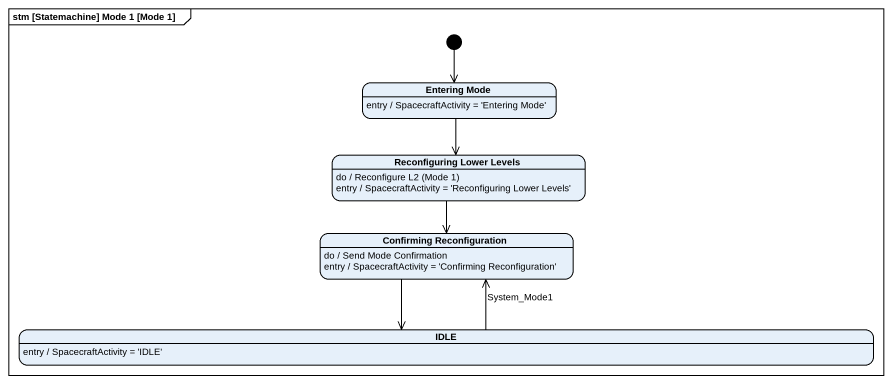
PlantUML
@startuml
mainframe stm [Statemachine] Mode 1 [Mode 1]
hide empty description
state "Entering Mode" as Entering_Mode
Entering_Mode : entry / SpacecraftActivity = 'Entering Mode'
state "Reconfiguring Lower Levels" as Reconfiguring_Lower_Levels
Reconfiguring_Lower_Levels : do / Reconfigure L2 (Mode 1)
Reconfiguring_Lower_Levels : entry / SpacecraftActivity = 'Reconfiguring Lower Levels'
state "Confirming Reconfiguration" as Confirming_Reconfiguration
Confirming_Reconfiguration : do / Send Mode Confirmation
Confirming_Reconfiguration : entry / SpacecraftActivity = 'Confirming Reconfiguration'
state IDLE
IDLE : entry / SpacecraftActivity = 'IDLE'
[*] --> Entering_Mode
Entering_Mode --> Reconfiguring_Lower_Levels
Reconfiguring_Lower_Levels --> Confirming_Reconfiguration
Confirming_Reconfiguration --> IDLE
IDLE -up-> Confirming_Reconfiguration : System_Mode1
@enduml
